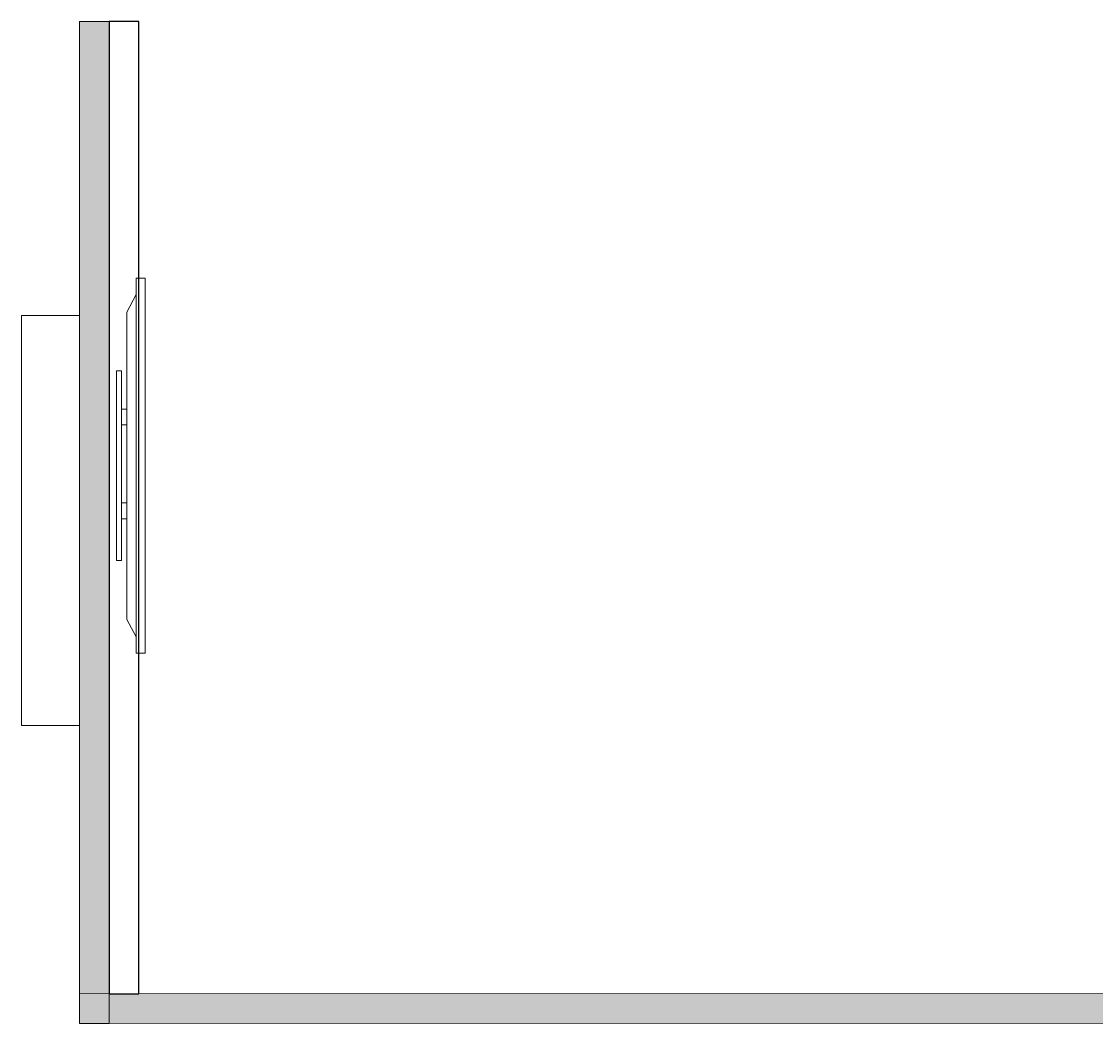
# Model space of a CAD drawing. Header units: millimetres. Extents: x -774950 to -670403, y -1165325 to -1109738.
# Drawn here: x -706099 to -702486, y -1147442 to -1144076 of the extents above; entities that cross this region are included whole.
import ezdxf

# ---------------------------------------------------------------- set-up
doc = ezdxf.new("R2010")
doc.units = ezdxf.units.MM
doc.header["$LTSCALE"] = 3000
doc.header["$MEASUREMENT"] = 0
doc.layers.get('0').update_dxf_attribs({"linetype": 'CONTINUOUS'})
for name, color, linetype, lineweight in [('AI-FURN', 7, 'CONTINUOUS', 20), ('PR-HATCH', 8, 'CONTINUOUS', 0), ('TOA- AV', 7, 'CONTINUOUS', 9)]:
    doc.layers.add(name, color=color, linetype=linetype, lineweight=lineweight)
doc.layers.add('PR-FULL HT', color=7, linetype='CONTINUOUS', lineweight=13, true_color=0x6e3e30)

# ---------------------------------------------------------------- blocks, each defined once
blk = doc.blocks.new('*U194')
at = {"layer": 'PR-HATCH'}
h = blk.add_hatch(color=256, dxfattribs=at)
h.dxf.hatch_style = 1
h.paths.add_polyline_path([(-92059.7, -39967.2), (-88692.9, -39967.2), (-88692.9, -39867.2), (-92059.7, -39867.2)])
at = {"layer": 'PR-FULL HT', "elevation": 0}
blk.add_lwpolyline([(-92059.7, -39967.2), (-88692.9, -39967.2), (-88692.9, -39867.2), (-92059.7, -39867.2)], close=True, dxfattribs=at)
blk = doc.blocks.new('*U478')
at = {"layer": 'PR-HATCH'}
h = blk.add_hatch(color=256, dxfattribs=at)
h.dxf.hatch_style = 1
h.paths.add_polyline_path([(-97568.7, -39967.2), (-86272.1, -39967.2), (-86272.1, -39867.2), (-97568.7, -39867.2)])
at = {"layer": 'PR-FULL HT', "elevation": 0}
blk.add_lwpolyline([(-97568.7, -39967.2), (-86272.1, -39967.2), (-86272.1, -39867.2), (-97568.7, -39867.2)], close=True, dxfattribs=at)
blk = doc.blocks.new('A$C60412B90')
at = {"layer": 'TOA- AV', "color": 6}
for p, q in [((-37.2, 55.5), (29.9, 91)), ((1280.2, 55.5), (1213.1, 91)), ((-100, 55.5), (1343, 55.5))]:
    blk.add_line(p, q, dxfattribs=at)
at = {"layer": 'TOA- AV', "color": 30, "true_color": 0xf8991e}
blk.add_line((256.5, 111), (986.5, 111), dxfattribs=at)
for points in [[(986.5, 111), (986.5, 131), (256.5, 131), (256.5, 111)], [(403.4, 91), (464.2, 91)], [(825.1, 91), (764.2, 91)]]:
    blk.add_lwpolyline(points, dxfattribs=at)
at = {"layer": 'TOA- AV', "color": 6}
for points in [[(29.9, 91), (1213.1, 91)], [(1343, 55.5), (1343, 20), (-100, 20), (-100, 55.5)]]:
    blk.add_lwpolyline(points, dxfattribs=at)
at = {"layer": 'TOA- AV', "color": 30, "true_color": 0xf8991e}
for points in [[(403.4, 111), (464.2, 111), (464.2, 91), (403.4, 91)], [(825.1, 111), (764.2, 111), (764.2, 91), (825.1, 91)]]:
    blk.add_lwpolyline(points, close=True, dxfattribs=at)

msp = doc.modelspace()

# ---------------------------------------------------------------- linework, layer by layer
at = {"linetype": 'Continuous', "elevation": 0}
msp.add_lwpolyline([(-705704.5, -1144075.6), (-705804, -1144075.6), (-705804, -1147342.4), (-705704.5, -1147342.4)], close=True, dxfattribs=at)
at = {"layer": 'AI-FURN', "linetype": 'Continuous', "elevation": 0}
msp.add_lwpolyline([(-705904.4, -1145064), (-706099, -1145064), (-706099, -1146441), (-705904.4, -1146441)], close=True, dxfattribs=at)

# ---------------------------------------------------------------- block references
at = {"layer": 'PR-FULL HT', "xscale": -1}
for name, p, rotation in [('*U194', (-745758.1, -1236141.2, 0), 90.0084772067954), ('*U478', (-792182.1, -1107488, 0), 0.008477206795411973)]:
    msp.add_blockref(name, p, dxfattribs=dict(at, rotation=rotation))
at = {"layer": 'TOA- AV', "color": 0, "xscale": -0.8731808731808665, "yscale": 0.8731808731808665, "zscale": 0.8731808731808665, "rotation": 90}
msp.add_blockref('A$C60412B90', (-705665.5, -1145025.7, 0), dxfattribs=at)

doc.saveas('drawing.dxf')
